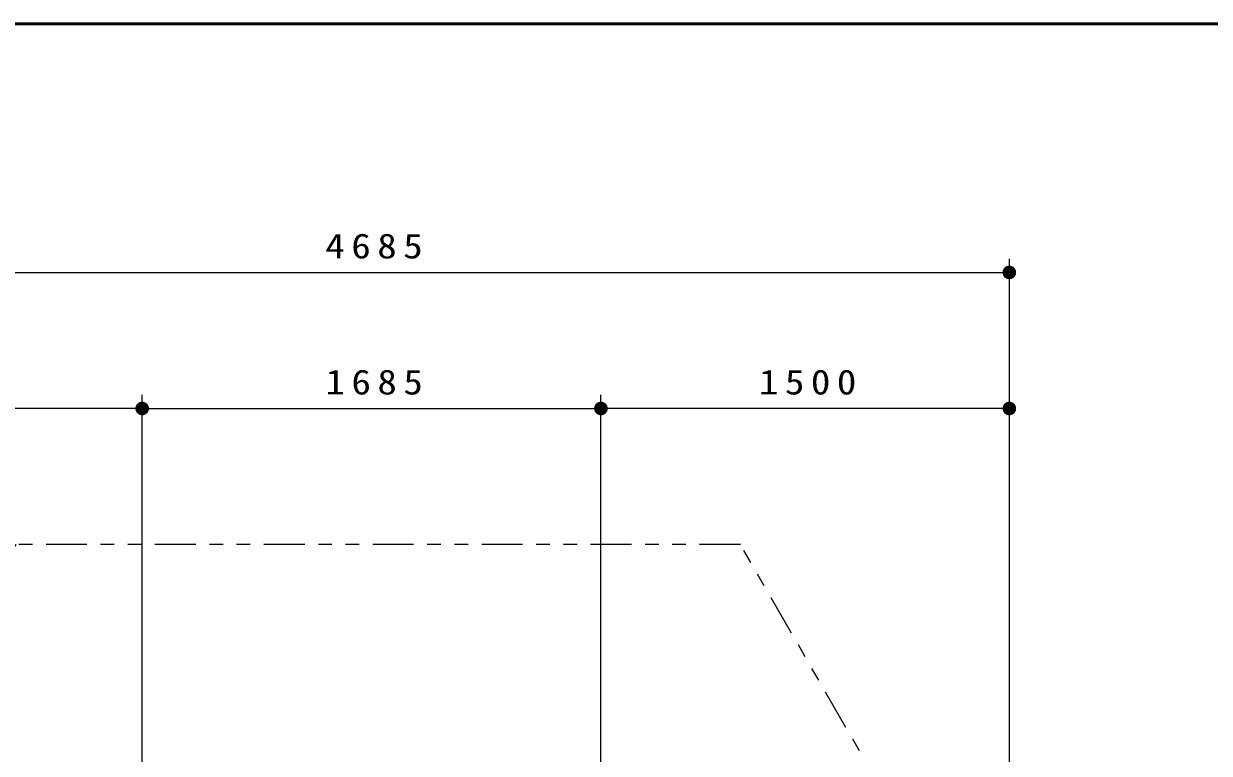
# Model space of a CAD drawing. Units: millimetres on the paper, scale 1:50. Extents: x -385 to 0, y 0 to 267.
# Drawn here: x -330.1 to -243, y 213.4 to 267 of the extents above; entities that cross this region are included whole.
import ezdxf

# ---------------------------------------------------------------- set-up
doc = ezdxf.new("R2010")
doc.units = ezdxf.units.MM
doc.linetypes.add('USER3', pattern=[8, 3, -1, 1, -1, 1, -1])
doc.layers.add('LY_1', color=140, linetype='Continuous', lineweight=50)
doc.styles.add('ＭＳ ゴシック', font='')
doc.styles.get('ＭＳ ゴシック').set_extended_font_data('MS Gothic')

# ---------------------------------------------------------------- blocks, each defined once
blk = doc.blocks.new('filled_dot')
at = {"color": 0, "linetype": 'Continuous', "lineweight": -2, "const_width": 1.25}
blk.add_lwpolyline([(-0.625, 0, 1), (0.625, 0, 1)], format="xyb", close=True, dxfattribs=at)

msp = doc.modelspace()

# ---------------------------------------------------------------- linework, layer by layer
at = {"layer": 'LY_1', "color": 7}
msp.add_line((0, 267), (-385, 267), dxfattribs=at)
at = {"layer": 'LY_1', "color": 7, "lineweight": 13}
for p, q in [((-257.686, 195.497), (-257.686, 249.719)), ((-351.382, 248.719), (-257.686, 248.719)), ((-321.382, 185.767), (-321.382, 239.719)), ((-287.686, 186.692), (-287.686, 239.719)), ((-321.382, 238.719), (-351.382, 238.719)), ((-321.382, 238.719), (-287.686, 238.719)), ((-257.686, 238.719), (-287.686, 238.719))]:
    msp.add_line(p, q, dxfattribs=at)
at = {"layer": 'LY_1', "color": 7, "linetype": 'USER3', "lineweight": 13}
msp.add_lwpolyline([(-280.472, 138.186), (-257.686, 177.654), (-257.686, 194.497), (-277.443, 228.719), (-330.663, 228.719), (-351.382, 192.832), (-351.382, 175.998), (-329.551, 138.186)], close=True, dxfattribs=at)

# ---------------------------------------------------------------- block references
at = {"layer": 'LY_1', "color": 7, "lineweight": 13, "xscale": 0.4, "yscale": 0.4, "rotation": 180}
for p in [(-257.686, 248.719), (-321.382, 238.719), (-287.686, 238.719), (-257.686, 238.719)]:
    msp.add_blockref('filled_dot', p, dxfattribs=at)
at = {"layer": 'LY_1', "color": 7, "lineweight": 13, "xscale": 0.4, "yscale": 0.4}
for p in [(-321.382, 238.719), (-287.686, 238.719)]:
    msp.add_blockref('filled_dot', p, dxfattribs=at)

# ---------------------------------------------------------------- texts
at = {"layer": 'LY_1', "color": 7, "char_height": 1.833, "attachment_point": 8, "style": 'ＭＳ ゴシック'}
for s, insert in [('\\T1.33;\\W1.15;4685', (-304.117, 249.719)), ('\\T1.33;\\W1.15;1685', (-304.106, 239.719)), ('\\T1.33;\\W1.15;1500', (-272.265, 239.719))]:
    msp.add_mtext(s, dxfattribs=dict(at, insert=insert))

doc.saveas('drawing.dxf')
